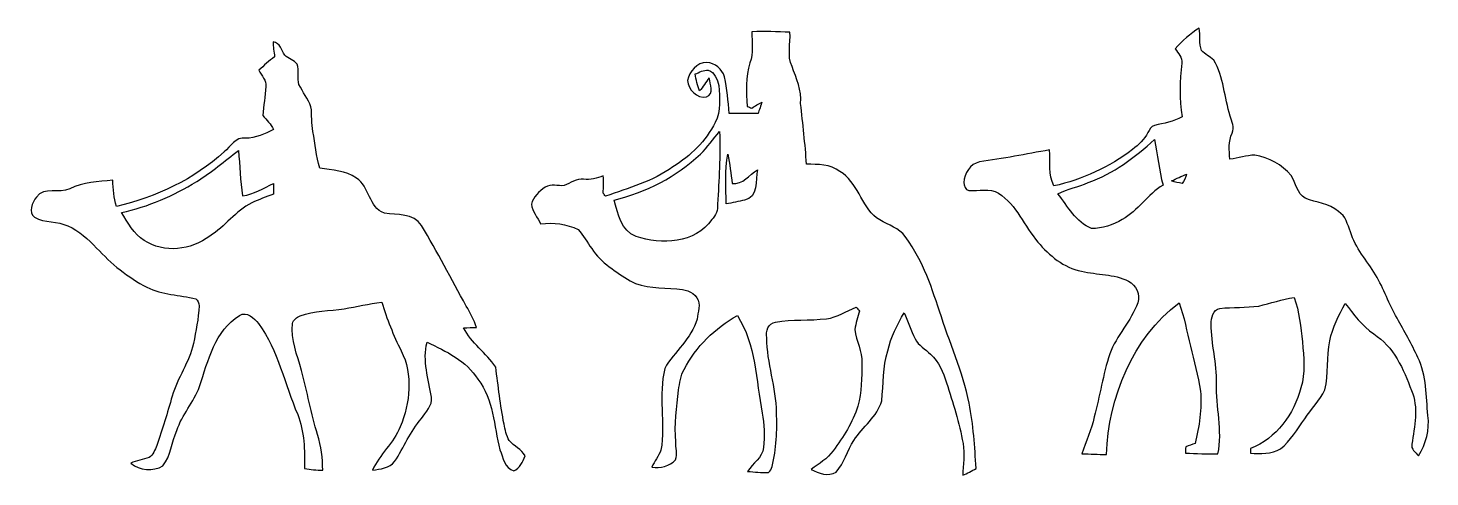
# Model space of a CAD drawing. Header units: centimetres. Extents: x -15.9 to 16.1, y -8.4 to 1.8.
import ezdxf

# ---------------------------------------------------------------- set-up
doc = ezdxf.new("R2010")
doc.units = ezdxf.units.CM
doc.header["$MEASUREMENT"] = 0
doc.layers.add('Layer 1', color=7, linetype='Continuous')

msp = doc.modelspace()

# ---------------------------------------------------------------- linework, layer by layer
at = {"layer": 'Layer 1'}
for points, knots in [([(0.62089, 1.76213), (0.90946, 1.78012), (1.19839, 1.75895), (1.48766, 1.75613), (1.48766, 1.75613), (1.50848, 1.49578), (1.42028, 1.21885), (1.53635, 0.97226), (1.53635, 0.97226), (1.63513, 0.69921), (1.75966, 0.42298), (1.73355, 0.12488), (1.73355, 0.12488), (1.784, -0.33655), (1.83797, -0.79834), (1.86866, -1.26189), (1.86866, -1.26189), (2.1276, -1.26259), (2.41512, -1.25801), (2.62996, -1.42663), (2.62996, -1.42663), (3.03989, -1.66405), (3.10974, -2.20063), (3.47063, -2.48779), (3.47063, -2.48779), (3.66536, -2.61373), (3.89467, -2.68605), (4.06788, -2.84551), (4.06788, -2.84551), (4.48733, -3.35598), (4.70076, -3.99697), (4.90749, -4.61469), (4.90749, -4.61469), (5.12692, -5.31883), (5.44407, -5.99334), (5.58553, -6.72077), (5.58553, -6.72077), (5.67937, -7.21078), (5.71676, -7.70996), (5.74216, -8.20773), (5.74216, -8.20773), (5.64515, -8.2677), (5.54461, -8.32132), (5.44019, -8.36577), (5.44019, -8.36577), (5.44195, -8.12306), (5.4924, -7.87823), (5.44512, -7.63764), (5.44512, -7.63764), (5.36399, -7.16492), (5.20982, -6.70948), (5.07012, -6.25193), (5.07012, -6.25193), (4.99322, -6.01345), (4.89162, -5.77215), (4.70323, -5.59999), (4.70323, -5.59999), (4.58541, -5.48287), (4.4256, -5.40244), (4.3501, -5.24898), (4.3501, -5.24898), (4.2545, -5.0546), (4.19029, -4.84611), (4.0961, -4.65102), (4.0961, -4.65102), (3.94441, -4.92795), (3.79518, -5.21123), (3.72428, -5.52132), (3.72428, -5.52132), (3.60998, -5.89139), (3.63114, -6.28156), (3.58634, -6.66186), (3.58634, -6.66186), (3.48439, -7.03157), (3.14889, -7.25629), (2.95028, -7.56708), (2.95028, -7.56708), (2.79506, -7.79745), (2.73791, -8.08884), (2.54353, -8.29345), (2.54353, -8.29345), (2.36643, -8.40246), (2.14418, -8.32132), (1.97626, -8.23207), (1.97626, -8.23207), (2.15053, -8.09872), (2.35056, -7.99006), (2.4765, -7.8045), (2.4765, -7.8045), (2.70898, -7.493), (2.92347, -7.15892), (3.04341, -6.78639), (3.04341, -6.78639), (3.11961, -6.46536), (3.13972, -6.13234), (3.13549, -5.80319), (3.13549, -5.80319), (3.15066, -5.53579), (2.99614, -5.30119), (2.97462, -5.03873), (2.97462, -5.03873), (2.9912, -4.89268), (3.03671, -4.75298), (3.08116, -4.61363), (3.08116, -4.61363), (3.0547, -4.58435), (3.02895, -4.55507), (3.0032, -4.52614), (3.0032, -4.52614), (2.77742, -4.61504), (2.5714, -4.76144), (2.32445, -4.7879), (2.32445, -4.7879), (1.93746, -4.83694), (1.54234, -4.79531), (1.15782, -4.86551), (1.15782, -4.86551), (1.00013, -4.8962), (0.92604, -5.07682), (0.95956, -5.22358), (0.95956, -5.22358), (0.96167, -5.80284), (1.18145, -6.35282), (1.18216, -6.93138), (1.18216, -6.93138), (1.20121, -7.34413), (1.1751, -7.76005), (1.08409, -8.16398), (1.08409, -8.16398), (1.07174, -8.21761), (1.03893, -8.26488), (0.9973, -8.30086), (0.9973, -8.30086), (0.83749, -8.30016), (0.67874, -8.29416), (0.5207, -8.27476), (0.5207, -8.27476), (0.63994, -8.09202), (0.86254, -7.96043), (0.88406, -7.72936), (0.88406, -7.72936), (0.90805, -7.46689), (0.90523, -7.20161), (0.85443, -6.94302), (0.85443, -6.94302), (0.71191, -6.19301), (0.71931, -5.37669), (0.28681, -4.71629), (0.28681, -4.71629), (-0.22154, -5.00592), (-0.65899, -5.42502), (-0.93063, -5.94607), (-0.93063, -5.94607), (-1.00894, -6.09212), (-1.03399, -6.25687), (-1.05622, -6.41879), (-1.05622, -6.41879), (-1.10384, -6.81073), (-1.15605, -7.20549), (-1.12007, -7.60095), (-1.12007, -7.60095), (-1.13242, -7.73359), (-1.06892, -7.88211), (-1.12607, -8.01088), (-1.12607, -8.01088), (-1.25836, -8.16222), (-1.47496, -8.20455), (-1.66723, -8.17986), (-1.66723, -8.17986), (-1.60973, -8.04298), (-1.50742, -7.92939), (-1.45838, -7.78898), (-1.45838, -7.78898), (-1.35819, -7.17303), (-1.518, -6.5338), (-1.37301, -5.9242), (-1.37301, -5.9242), (-1.15358, -5.53473), (-0.76094, -5.24439), (-0.635, -4.80025), (-0.635, -4.80025), (-0.61489, -4.64397), (-0.5394, -4.45417), (-0.63994, -4.31024), (-0.63994, -4.31024), (-0.73166, -4.15678), (-0.9338, -4.11727), (-1.09714, -4.10633), (-1.09714, -4.10633), (-1.4545, -4.07317), (-1.83762, -4.10422), (-2.16147, -3.92501), (-2.16147, -3.92501), (-2.48426, -3.72181), (-2.82787, -3.51296), (-3.04236, -3.18735), (-3.04236, -3.18735), (-3.14819, -3.04518), (-3.22862, -2.88325), (-3.34751, -2.75167), (-3.34751, -2.75167), (-3.61633, -2.62643), (-3.91478, -2.58374), (-4.20899, -2.62255), (-4.20899, -2.62255), (-4.27567, -2.47191), (-4.40408, -2.34174), (-4.42031, -2.17382), (-4.42031, -2.17382), (-4.37833, -2.00836), (-4.24533, -1.87466), (-4.10457, -1.7847), (-4.10457, -1.7847), (-3.97157, -1.69933), (-3.81282, -1.76918), (-3.66889, -1.7459), (-3.66889, -1.7459), (-3.52284, -1.6951), (-3.39019, -1.5808), (-3.2258, -1.60549), (-3.2258, -1.60549), (-3.07164, -1.62525), (-2.92347, -1.57515), (-2.77848, -1.52964), (-2.77848, -1.52964), (-2.76119, -1.65911), (-2.77072, -1.78858), (-2.7813, -1.91876), (-2.7813, -1.91876), (-2.76366, -1.9431), (-2.74602, -1.96744), (-2.72803, -1.99214), (-2.72803, -1.99214), (-2.19781, -1.80763), (-1.64712, -1.64959), (-1.18392, -1.31974), (-1.18392, -1.31974), (-0.7814, -1.07244), (-0.43427, -0.7299), (-0.21872, -0.30656), (-0.21872, -0.30656), (-0.08643, -0.04798), (-0.11501, 0.26035), (-0.13264, 0.5401), (-0.13264, 0.5401), (-0.17568, 0.67345), (-0.22966, 0.84349), (-0.381, 0.88688), (-0.381, 0.88688), (-0.48719, 0.89888), (-0.58244, 0.83467), (-0.67874, 0.8001), (-0.67874, 0.8001), (-0.65581, 0.66922), (-0.62336, 0.53799), (-0.57714, 0.4131), (-0.57714, 0.4131), (-0.49848, 0.50765), (-0.43074, 0.61066), (-0.35666, 0.70873), (-0.35666, 0.70873), (-0.33302, 0.56021), (-0.23813, 0.35595), (-0.41804, 0.27623), (-0.41804, 0.27623), (-0.63183, 0.22966), (-0.83891, 0.44662), (-0.85196, 0.65299), (-0.85196, 0.65299), (-0.80821, 0.85937), (-0.63324, 1.06292), (-0.40958, 1.06574), (-0.40958, 1.06574), (-0.22895, 1.04352), (-0.05362, 0.91616), (-0.00882, 0.73448), (-0.00882, 0.73448), (0.05891, 0.46108), (0.07549, 0.17886), (0.09984, -0.10089), (0.09984, -0.10089), (0.31997, -0.1076), (0.54046, -0.10724), (0.76059, -0.10195), (0.76059, -0.10195), (0.78281, -0.03669), (0.82762, 0.09419), (0.85019, 0.15946), (0.85019, 0.15946), (0.77011, 0.11642), (0.69321, 0.06844), (0.6163, 0.02081), (0.6163, 0.02081), (0.58173, 0.03422), (0.54716, 0.04727), (0.51294, 0.05997), (0.51294, 0.05997), (0.49001, 0.39158), (0.47096, 0.7306), (0.57432, 1.05163), (0.57432, 1.05163), (0.65722, 1.27988), (0.61983, 1.52506), (0.62089, 1.76213), (0.62089, 1.76213), (0.62089, 1.76213), (0.62089, 1.76213), (0.62089, 1.76213)], [0, 0, 0, 0, 0.01282051, 0.01282051, 0.01282051, 0.01282051, 0.02564103, 0.02564103, 0.02564103, 0.02564103, 0.03846154, 0.03846154, 0.03846154, 0.03846154, 0.05128205, 0.05128205, 0.05128205, 0.05128205, 0.06410256, 0.06410256, 0.06410256, 0.06410256, 0.07692308, 0.07692308, 0.07692308, 0.07692308, 0.08974359, 0.08974359, 0.08974359, 0.08974359, 0.1025641, 0.1025641, 0.1025641, 0.1025641, 0.11538462, 0.11538462, 0.11538462, 0.11538462, 0.12820513, 0.12820513, 0.12820513, 0.12820513, 0.14102564, 0.14102564, 0.14102564, 0.14102564, 0.15384615, 0.15384615, 0.15384615, 0.15384615, 0.16666667, 0.16666667, 0.16666667, 0.16666667, 0.17948718, 0.17948718, 0.17948718, 0.17948718, 0.19230769, 0.19230769, 0.19230769, 0.19230769, 0.20512821, 0.20512821, 0.20512821, 0.20512821, 0.21794872, 0.21794872, 0.21794872, 0.21794872, 0.23076923, 0.23076923, 0.23076923, 0.23076923, 0.24358974, 0.24358974, 0.24358974, 0.24358974, 0.25641026, 0.25641026, 0.25641026, 0.25641026, 0.26923077, 0.26923077, 0.26923077, 0.26923077, 0.28205128, 0.28205128, 0.28205128, 0.28205128, 0.29487179, 0.29487179, 0.29487179, 0.29487179, 0.30769231, 0.30769231, 0.30769231, 0.30769231, 0.32051282, 0.32051282, 0.32051282, 0.32051282, 0.33333333, 0.33333333, 0.33333333, 0.33333333, 0.34615385, 0.34615385, 0.34615385, 0.34615385, 0.35897436, 0.35897436, 0.35897436, 0.35897436, 0.37179487, 0.37179487, 0.37179487, 0.37179487, 0.38461538, 0.38461538, 0.38461538, 0.38461538, 0.3974359, 0.3974359, 0.3974359, 0.3974359, 0.41025641, 0.41025641, 0.41025641, 0.41025641, 0.42307692, 0.42307692, 0.42307692, 0.42307692, 0.43589744, 0.43589744, 0.43589744, 0.43589744, 0.44871795, 0.44871795, 0.44871795, 0.44871795, 0.46153846, 0.46153846, 0.46153846, 0.46153846, 0.47435897, 0.47435897, 0.47435897, 0.47435897, 0.48717949, 0.48717949, 0.48717949, 0.48717949, 0.5, 0.5, 0.5, 0.5, 0.51282051, 0.51282051, 0.51282051, 0.51282051, 0.52564103, 0.52564103, 0.52564103, 0.52564103, 0.53846154, 0.53846154, 0.53846154, 0.53846154, 0.55128205, 0.55128205, 0.55128205, 0.55128205, 0.56410256, 0.56410256, 0.56410256, 0.56410256, 0.57692308, 0.57692308, 0.57692308, 0.57692308, 0.58974359, 0.58974359, 0.58974359, 0.58974359, 0.6025641, 0.6025641, 0.6025641, 0.6025641, 0.61538462, 0.61538462, 0.61538462, 0.61538462, 0.62820513, 0.62820513, 0.62820513, 0.62820513, 0.64102564, 0.64102564, 0.64102564, 0.64102564, 0.65384615, 0.65384615, 0.65384615, 0.65384615, 0.66666667, 0.66666667, 0.66666667, 0.66666667, 0.67948718, 0.67948718, 0.67948718, 0.67948718, 0.69230769, 0.69230769, 0.69230769, 0.69230769, 0.70512821, 0.70512821, 0.70512821, 0.70512821, 0.71794872, 0.71794872, 0.71794872, 0.71794872, 0.73076923, 0.73076923, 0.73076923, 0.73076923, 0.74358974, 0.74358974, 0.74358974, 0.74358974, 0.75641026, 0.75641026, 0.75641026, 0.75641026, 0.76923077, 0.76923077, 0.76923077, 0.76923077, 0.78205128, 0.78205128, 0.78205128, 0.78205128, 0.79487179, 0.79487179, 0.79487179, 0.79487179, 0.80769231, 0.80769231, 0.80769231, 0.80769231, 0.82051282, 0.82051282, 0.82051282, 0.82051282, 0.83333333, 0.83333333, 0.83333333, 0.83333333, 0.84615385, 0.84615385, 0.84615385, 0.84615385, 0.85897436, 0.85897436, 0.85897436, 0.85897436, 0.87179487, 0.87179487, 0.87179487, 0.87179487, 0.88461538, 0.88461538, 0.88461538, 0.88461538, 0.8974359, 0.8974359, 0.8974359, 0.8974359, 0.91025641, 0.91025641, 0.91025641, 0.91025641, 0.92307692, 0.92307692, 0.92307692, 0.92307692, 0.93589744, 0.93589744, 0.93589744, 0.93589744, 0.94871795, 0.94871795, 0.94871795, 0.94871795, 0.96153846, 0.96153846, 0.96153846, 0.96153846, 0.97435897, 0.97435897, 0.97435897, 0.97435897, 1, 1, 1, 1]), ([(10.29723, 1.37724), (10.45669, 1.55646), (10.64048, 1.72014), (10.84368, 1.84891), (10.84368, 1.84891), (10.87473, 1.67993), (10.82887, 1.49789), (10.89766, 1.33703), (10.89766, 1.33703), (10.98056, 1.25342), (11.08463, 1.19521), (11.17424, 1.11901), (11.17424, 1.11901), (11.40989, 0.73131), (11.41271, 0.26141), (11.55347, -0.16087), (11.55347, -0.16087), (11.58946, -0.28575), (11.65825, -0.41981), (11.59581, -0.54822), (11.59581, -0.54822), (11.51608, -0.74013), (11.52102, -0.9458), (11.54571, -1.14794), (11.54571, -1.14794), (11.73551, -1.11901), (11.92212, -1.05869), (12.11474, -1.05163), (12.11474, -1.05163), (12.43012, -1.10843), (12.74304, -1.26365), (12.94201, -1.52118), (12.94201, -1.52118), (13.06336, -1.68381), (13.07394, -1.93181), (13.26691, -2.03623), (13.26691, -2.03623), (13.51668, -2.14242), (13.81725, -2.15089), (14.0268, -2.34139), (14.0268, -2.34139), (14.19331, -2.43981), (14.23388, -2.64054), (14.30126, -2.80599), (14.30126, -2.80599), (14.40921, -3.17606), (14.67802, -3.46287), (14.87417, -3.78601), (14.87417, -3.78601), (15.06784, -4.10245), (15.17685, -4.46052), (15.36665, -4.77873), (15.36665, -4.77873), (15.53704, -5.07083), (15.69826, -5.36893), (15.84184, -5.67549), (15.84184, -5.67549), (16.04327, -6.08612), (16.02846, -6.55708), (16.06903, -7.00229), (16.06903, -7.00229), (16.11736, -7.32543), (16.02493, -7.64646), (15.85489, -7.91951), (15.85489, -7.91951), (15.78751, -7.84437), (15.67744, -7.76852), (15.70355, -7.65316), (15.70355, -7.65316), (15.76564, -7.24888), (15.86124, -6.81955), (15.69508, -6.42691), (15.69508, -6.42691), (15.51693, -5.94042), (15.28586, -5.42361), (14.83113, -5.13644), (14.83113, -5.13644), (14.56584, -4.95335), (14.37746, -4.68701), (14.18026, -4.43794), (14.18026, -4.43794), (14.04373, -4.71382), (13.87934, -4.98581), (13.83242, -5.29555), (13.83242, -5.29555), (13.75516, -5.6642), (13.80172, -6.04873), (13.71635, -6.41562), (13.71635, -6.41562), (13.59641, -6.65833), (13.40309, -6.85377), (13.25386, -7.07778), (13.25386, -7.07778), (13.07641, -7.3092), (12.93777, -7.58119), (12.70212, -7.76076), (12.70212, -7.76076), (12.49362, -7.87576), (12.24351, -7.88211), (12.01208, -7.85918), (12.01208, -7.85918), (12.01314, -7.83272), (12.01561, -7.78016), (12.01702, -7.7537), (12.01702, -7.7537), (12.6051, -7.52722), (13.01609, -6.96383), (13.16743, -6.36517), (13.16743, -6.36517), (13.27538, -6.02686), (13.23234, -5.66667), (13.20271, -5.32024), (13.20271, -5.32024), (13.1639, -4.97699), (13.13603, -4.62633), (13.0115, -4.30142), (13.0115, -4.30142), (12.73634, -4.33952), (12.47528, -4.43865), (12.20576, -4.50039), (12.20576, -4.50039), (11.91048, -4.53778), (11.61203, -4.52296), (11.31711, -4.5526), (11.31711, -4.5526), (11.15695, -4.58011), (11.11497, -4.77414), (11.11744, -4.90961), (11.11744, -4.90961), (11.11497, -5.36328), (11.25291, -5.80566), (11.23562, -6.26181), (11.23562, -6.26181), (11.22433, -6.80191), (11.38273, -7.33919), (11.27125, -7.87717), (11.27125, -7.87717), (11.02289, -7.87576), (10.77595, -7.87082), (10.52901, -7.85636), (10.52901, -7.85636), (10.53042, -7.80838), (10.53253, -7.76111), (10.535, -7.71384), (10.535, -7.71384), (10.60591, -7.68879), (10.67717, -7.66374), (10.74843, -7.6387), (10.74843, -7.6387), (10.84545, -7.24853), (10.90507, -6.84565), (10.87473, -6.44278), (10.87473, -6.44278), (10.82463, -6.09424), (10.71951, -5.75663), (10.64189, -5.41408), (10.64189, -5.41408), (10.55723, -5.08564), (10.50502, -4.74733), (10.38401, -4.42948), (10.38401, -4.42948), (9.31404, -5.23416), (8.77429, -6.58178), (8.72243, -7.89164), (8.72243, -7.89164), (8.53511, -7.88423), (8.34954, -7.88317), (8.16328, -7.87118), (8.16328, -7.87118), (8.25923, -7.59248), (8.376, -7.32049), (8.4455, -7.03333), (8.4455, -7.03333), (8.57109, -6.55426), (8.64552, -6.06213), (8.79934, -5.59047), (8.79934, -5.59047), (8.95456, -5.17278), (9.28687, -4.8447), (9.43716, -4.42419), (9.43716, -4.42419), (9.51301, -4.2358), (9.392, -4.02661), (9.22867, -3.9303), (9.22867, -3.9303), (8.89388, -3.76167), (8.50829, -3.7913), (8.15234, -3.70134), (8.15234, -3.70134), (7.74488, -3.62797), (7.41962, -3.34257), (7.15574, -3.04059), (7.15574, -3.04059), (6.84777, -2.67758), (6.67314, -2.19004), (6.25969, -1.92546), (6.25969, -1.92546), (6.05437, -1.79599), (5.80249, -1.87537), (5.57847, -1.85949), (5.57847, -1.85949), (5.49134, -1.85385), (5.47052, -1.7466), (5.46312, -1.6764), (5.46312, -1.6764), (5.47934, -1.47249), (5.60493, -1.24954), (5.81942, -1.20968), (5.81942, -1.20968), (6.35459, -1.12854), (6.88763, -1.03434), (7.41962, -0.93274), (7.41962, -0.93274), (7.44502, -1.20968), (7.38893, -1.4986), (7.52228, -1.75683), (7.52228, -1.75683), (8.1728, -1.61255), (8.78946, -1.32574), (9.32039, -0.92322), (9.32039, -0.92322), (9.45903, -0.81739), (9.58497, -0.69074), (9.6714, -0.53799), (9.6714, -0.53799), (9.71127, -0.47696), (9.74161, -0.39229), (9.82169, -0.37571), (9.82169, -0.37571), (10.03512, -0.3235), (10.25984, -0.29034), (10.45281, -0.17709), (10.45281, -0.17709), (10.39319, 0.22789), (10.39389, 0.63923), (10.44434, 1.04493), (10.44434, 1.04493), (10.47009, 1.17828), (10.35367, 1.27106), (10.29723, 1.37724), (10.29723, 1.37724), (10.29723, 1.37724), (10.29723, 1.37724), (10.29723, 1.37724)], [0, 0, 0, 0, 0.01612903, 0.01612903, 0.01612903, 0.01612903, 0.03225806, 0.03225806, 0.03225806, 0.03225806, 0.0483871, 0.0483871, 0.0483871, 0.0483871, 0.06451613, 0.06451613, 0.06451613, 0.06451613, 0.08064516, 0.08064516, 0.08064516, 0.08064516, 0.09677419, 0.09677419, 0.09677419, 0.09677419, 0.11290323, 0.11290323, 0.11290323, 0.11290323, 0.12903226, 0.12903226, 0.12903226, 0.12903226, 0.14516129, 0.14516129, 0.14516129, 0.14516129, 0.16129032, 0.16129032, 0.16129032, 0.16129032, 0.17741935, 0.17741935, 0.17741935, 0.17741935, 0.19354839, 0.19354839, 0.19354839, 0.19354839, 0.20967742, 0.20967742, 0.20967742, 0.20967742, 0.22580645, 0.22580645, 0.22580645, 0.22580645, 0.24193548, 0.24193548, 0.24193548, 0.24193548, 0.25806452, 0.25806452, 0.25806452, 0.25806452, 0.27419355, 0.27419355, 0.27419355, 0.27419355, 0.29032258, 0.29032258, 0.29032258, 0.29032258, 0.30645161, 0.30645161, 0.30645161, 0.30645161, 0.32258065, 0.32258065, 0.32258065, 0.32258065, 0.33870968, 0.33870968, 0.33870968, 0.33870968, 0.35483871, 0.35483871, 0.35483871, 0.35483871, 0.37096774, 0.37096774, 0.37096774, 0.37096774, 0.38709677, 0.38709677, 0.38709677, 0.38709677, 0.40322581, 0.40322581, 0.40322581, 0.40322581, 0.41935484, 0.41935484, 0.41935484, 0.41935484, 0.43548387, 0.43548387, 0.43548387, 0.43548387, 0.4516129, 0.4516129, 0.4516129, 0.4516129, 0.46774194, 0.46774194, 0.46774194, 0.46774194, 0.48387097, 0.48387097, 0.48387097, 0.48387097, 0.5, 0.5, 0.5, 0.5, 0.51612903, 0.51612903, 0.51612903, 0.51612903, 0.53225806, 0.53225806, 0.53225806, 0.53225806, 0.5483871, 0.5483871, 0.5483871, 0.5483871, 0.56451613, 0.56451613, 0.56451613, 0.56451613, 0.58064516, 0.58064516, 0.58064516, 0.58064516, 0.59677419, 0.59677419, 0.59677419, 0.59677419, 0.61290323, 0.61290323, 0.61290323, 0.61290323, 0.62903226, 0.62903226, 0.62903226, 0.62903226, 0.64516129, 0.64516129, 0.64516129, 0.64516129, 0.66129032, 0.66129032, 0.66129032, 0.66129032, 0.67741935, 0.67741935, 0.67741935, 0.67741935, 0.69354839, 0.69354839, 0.69354839, 0.69354839, 0.70967742, 0.70967742, 0.70967742, 0.70967742, 0.72580645, 0.72580645, 0.72580645, 0.72580645, 0.74193548, 0.74193548, 0.74193548, 0.74193548, 0.75806452, 0.75806452, 0.75806452, 0.75806452, 0.77419355, 0.77419355, 0.77419355, 0.77419355, 0.79032258, 0.79032258, 0.79032258, 0.79032258, 0.80645161, 0.80645161, 0.80645161, 0.80645161, 0.82258065, 0.82258065, 0.82258065, 0.82258065, 0.83870968, 0.83870968, 0.83870968, 0.83870968, 0.85483871, 0.85483871, 0.85483871, 0.85483871, 0.87096774, 0.87096774, 0.87096774, 0.87096774, 0.88709677, 0.88709677, 0.88709677, 0.88709677, 0.90322581, 0.90322581, 0.90322581, 0.90322581, 0.91935484, 0.91935484, 0.91935484, 0.91935484, 0.93548387, 0.93548387, 0.93548387, 0.93548387, 0.9516129, 0.9516129, 0.9516129, 0.9516129, 0.96774194, 0.96774194, 0.96774194, 0.96774194, 1, 1, 1, 1]), ([(-10.32545, 1.53458), (-10.15294, 1.50954), (-10.13566, 1.34232), (-10.05523, 1.22731), (-10.05523, 1.22731), (-9.97268, 1.14476), (-9.85132, 1.11196), (-9.77089, 1.02588), (-9.77089, 1.02588), (-9.7282, 0.87489), (-9.77512, 0.71049), (-9.73243, 0.55951), (-9.73243, 0.55951), (-9.64671, 0.38629), (-9.525, 0.23107), (-9.45833, 0.04798), (-9.45833, 0.04798), (-9.42763, -0.13794), (-9.45833, -0.33091), (-9.41176, -0.51576), (-9.41176, -0.51576), (-9.34967, -0.79093), (-9.34861, -1.08056), (-9.25407, -1.34796), (-9.25407, -1.34796), (-8.97255, -1.40617), (-8.66422, -1.39806), (-8.42045, -1.57656), (-8.42045, -1.57656), (-8.1093, -1.76601), (-8.15093, -2.25707), (-7.77804, -2.37525), (-7.77804, -2.37525), (-7.48912, -2.42923), (-7.11694, -2.3689), (-6.93314, -2.66347), (-6.93314, -2.66347), (-6.56555, -3.25896), (-6.25263, -3.88796), (-5.90973, -4.49862), (-5.90973, -4.49862), (-5.82119, -4.65737), (-5.7337, -4.81824), (-5.67443, -4.99075), (-5.67443, -4.99075), (-5.77321, -4.99392), (-5.87199, -4.99216), (-5.97041, -4.99498), (-5.97041, -4.99498), (-5.79155, -5.34811), (-5.45712, -5.57389), (-5.23628, -5.89245), (-5.23628, -5.89245), (-5.17454, -6.32636), (-5.13327, -6.76381), (-5.04578, -7.19384), (-5.04578, -7.19384), (-5.01579, -7.3212), (-4.9971, -7.45949), (-4.92443, -7.57237), (-4.92443, -7.57237), (-4.81824, -7.70149), (-4.64361, -7.76887), (-4.56424, -7.92233), (-4.56424, -7.92233), (-4.61186, -8.05603), (-4.68948, -8.20067), (-4.82212, -8.26594), (-4.82212, -8.26594), (-5.02673, -8.20737), (-5.07118, -7.95091), (-5.13962, -7.78087), (-5.13962, -7.78087), (-5.28144, -7.23724), (-5.28567, -6.63434), (-5.64198, -6.16938), (-5.64198, -6.16938), (-5.9115, -5.75134), (-6.37011, -5.52873), (-6.80579, -5.32694), (-6.80579, -5.32694), (-6.91374, -5.74428), (-6.77016, -6.17044), (-6.70384, -6.58213), (-6.70384, -6.58213), (-6.67561, -6.77439), (-6.83401, -6.92326), (-6.9342, -7.07072), (-6.9342, -7.07072), (-7.19384, -7.36), (-7.33178, -7.72901), (-7.54592, -8.04862), (-7.54592, -8.04862), (-7.65775, -8.21161), (-7.87929, -8.2169), (-8.05427, -8.24865), (-8.05427, -8.24865), (-7.89164, -7.8867), (-7.56638, -7.62741), (-7.4168, -7.25734), (-7.4168, -7.25734), (-7.19173, -6.71442), (-7.1247, -6.06425), (-7.39458, -5.52344), (-7.39458, -5.52344), (-7.57978, -5.16749), (-7.71843, -4.79178), (-7.8419, -4.41113), (-7.8419, -4.41113), (-8.12941, -4.45029), (-8.41269, -4.51203), (-8.69809, -4.56212), (-8.69809, -4.56212), (-9.03393, -4.61645), (-9.38354, -4.60163), (-9.70562, -4.72616), (-9.70562, -4.72616), (-9.78323, -4.75827), (-9.85943, -4.81436), (-9.88342, -4.89903), (-9.88342, -4.89903), (-9.92046, -5.27121), (-9.77053, -5.61763), (-9.67599, -5.969), (-9.67599, -5.969), (-9.54476, -6.45619), (-9.45303, -6.9536), (-9.30663, -7.43691), (-9.30663, -7.43691), (-9.21808, -7.69937), (-9.19551, -7.97631), (-9.18986, -8.25147), (-9.18986, -8.25147), (-9.32956, -8.25147), (-9.4682, -8.2296), (-9.60614, -8.2102), (-9.60614, -8.2102), (-9.59344, -7.79321), (-9.61143, -7.36882), (-9.76171, -6.97406), (-9.76171, -6.97406), (-10.05734, -6.28333), (-10.20833, -5.52027), (-10.65565, -4.90149), (-10.65565, -4.90149), (-10.74843, -4.77626), (-10.92694, -4.60904), (-11.08851, -4.71487), (-11.08851, -4.71487), (-11.66107, -5.05636), (-11.80394, -5.75134), (-12.00609, -6.33554), (-12.00609, -6.33554), (-12.13238, -6.69396), (-12.41002, -6.97759), (-12.52255, -7.34307), (-12.52255, -7.34307), (-12.64708, -7.60483), (-12.65943, -7.9181), (-12.84217, -8.15058), (-12.84217, -8.15058), (-13.07112, -8.28111), (-13.37063, -8.25288), (-13.57524, -8.09096), (-13.57524, -8.09096), (-13.44577, -8.02005), (-13.29725, -8.0077), (-13.16002, -7.96043), (-13.16002, -7.96043), (-13.06336, -7.90222), (-13.0242, -7.78581), (-12.98363, -7.68703), (-12.98363, -7.68703), (-12.85558, -7.31379), (-12.73845, -6.93632), (-12.63015, -6.55708), (-12.63015, -6.55708), (-12.50879, -6.1401), (-12.24033, -5.78273), (-12.14402, -5.35658), (-12.14402, -5.35658), (-12.08828, -5.07224), (-12.02761, -4.78649), (-12.01702, -4.49651), (-12.01702, -4.49651), (-12.01526, -4.43442), (-12.04383, -4.37162), (-12.09181, -4.33282), (-12.09181, -4.33282), (-12.46117, -4.24251), (-12.86016, -4.24427), (-13.20624, -4.06929), (-13.20624, -4.06929), (-13.64368, -3.84986), (-14.02468, -3.5306), (-14.35806, -3.175), (-14.35806, -3.175), (-14.55138, -2.97744), (-14.75669, -2.7813), (-15.01281, -2.66771), (-15.01281, -2.66771), (-15.25411, -2.5594), (-15.54092, -2.60279), (-15.77375, -2.47227), (-15.77375, -2.47227), (-15.92474, -2.35973), (-15.82667, -2.1336), (-15.73495, -2.01048), (-15.73495, -2.01048), (-15.55609, -1.76636), (-15.21213, -1.9364), (-14.97048, -1.82139), (-14.97048, -1.82139), (-14.66885, -1.65982), (-14.32101, -1.66652), (-13.99011, -1.62595), (-13.99011, -1.62595), (-13.96965, -1.82563), (-13.96718, -2.03094), (-13.89944, -2.2225), (-13.89944, -2.2225), (-12.99563, -2.01401), (-12.13062, -1.60267), (-11.43847, -0.97966), (-11.43847, -0.97966), (-11.29418, -0.85302), (-11.18447, -0.63006), (-10.95269, -0.66675), (-10.95269, -0.66675), (-10.72268, -0.66604), (-10.51278, -0.57256), (-10.31346, -0.46849), (-10.31346, -0.46849), (-10.37484, -0.34502), (-10.46833, -0.24518), (-10.5604, -0.1457), (-10.5604, -0.1457), (-10.53853, 0.07444), (-10.50854, 0.29316), (-10.48985, 0.51329), (-10.48985, 0.51329), (-10.46939, 0.65652), (-10.59251, 0.76518), (-10.64683, 0.88583), (-10.64683, 0.88583), (-10.53536, 0.99695), (-10.41153, 1.09502), (-10.28947, 1.19451), (-10.28947, 1.19451), (-10.30499, 1.30739), (-10.32193, 1.42064), (-10.32545, 1.53458), (-10.32545, 1.53458), (-10.32545, 1.53458), (-10.32545, 1.53458), (-10.32545, 1.53458)], [0, 0, 0, 0, 0.01538462, 0.01538462, 0.01538462, 0.01538462, 0.03076923, 0.03076923, 0.03076923, 0.03076923, 0.04615385, 0.04615385, 0.04615385, 0.04615385, 0.06153846, 0.06153846, 0.06153846, 0.06153846, 0.07692308, 0.07692308, 0.07692308, 0.07692308, 0.09230769, 0.09230769, 0.09230769, 0.09230769, 0.10769231, 0.10769231, 0.10769231, 0.10769231, 0.12307692, 0.12307692, 0.12307692, 0.12307692, 0.13846154, 0.13846154, 0.13846154, 0.13846154, 0.15384615, 0.15384615, 0.15384615, 0.15384615, 0.16923077, 0.16923077, 0.16923077, 0.16923077, 0.18461538, 0.18461538, 0.18461538, 0.18461538, 0.2, 0.2, 0.2, 0.2, 0.21538462, 0.21538462, 0.21538462, 0.21538462, 0.23076923, 0.23076923, 0.23076923, 0.23076923, 0.24615385, 0.24615385, 0.24615385, 0.24615385, 0.26153846, 0.26153846, 0.26153846, 0.26153846, 0.27692308, 0.27692308, 0.27692308, 0.27692308, 0.29230769, 0.29230769, 0.29230769, 0.29230769, 0.30769231, 0.30769231, 0.30769231, 0.30769231, 0.32307692, 0.32307692, 0.32307692, 0.32307692, 0.33846154, 0.33846154, 0.33846154, 0.33846154, 0.35384615, 0.35384615, 0.35384615, 0.35384615, 0.36923077, 0.36923077, 0.36923077, 0.36923077, 0.38461538, 0.38461538, 0.38461538, 0.38461538, 0.4, 0.4, 0.4, 0.4, 0.41538462, 0.41538462, 0.41538462, 0.41538462, 0.43076923, 0.43076923, 0.43076923, 0.43076923, 0.44615385, 0.44615385, 0.44615385, 0.44615385, 0.46153846, 0.46153846, 0.46153846, 0.46153846, 0.47692308, 0.47692308, 0.47692308, 0.47692308, 0.49230769, 0.49230769, 0.49230769, 0.49230769, 0.50769231, 0.50769231, 0.50769231, 0.50769231, 0.52307692, 0.52307692, 0.52307692, 0.52307692, 0.53846154, 0.53846154, 0.53846154, 0.53846154, 0.55384615, 0.55384615, 0.55384615, 0.55384615, 0.56923077, 0.56923077, 0.56923077, 0.56923077, 0.58461538, 0.58461538, 0.58461538, 0.58461538, 0.6, 0.6, 0.6, 0.6, 0.61538462, 0.61538462, 0.61538462, 0.61538462, 0.63076923, 0.63076923, 0.63076923, 0.63076923, 0.64615385, 0.64615385, 0.64615385, 0.64615385, 0.66153846, 0.66153846, 0.66153846, 0.66153846, 0.67692308, 0.67692308, 0.67692308, 0.67692308, 0.69230769, 0.69230769, 0.69230769, 0.69230769, 0.70769231, 0.70769231, 0.70769231, 0.70769231, 0.72307692, 0.72307692, 0.72307692, 0.72307692, 0.73846154, 0.73846154, 0.73846154, 0.73846154, 0.75384615, 0.75384615, 0.75384615, 0.75384615, 0.76923077, 0.76923077, 0.76923077, 0.76923077, 0.78461538, 0.78461538, 0.78461538, 0.78461538, 0.8, 0.8, 0.8, 0.8, 0.81538462, 0.81538462, 0.81538462, 0.81538462, 0.83076923, 0.83076923, 0.83076923, 0.83076923, 0.84615385, 0.84615385, 0.84615385, 0.84615385, 0.86153846, 0.86153846, 0.86153846, 0.86153846, 0.87692308, 0.87692308, 0.87692308, 0.87692308, 0.89230769, 0.89230769, 0.89230769, 0.89230769, 0.90769231, 0.90769231, 0.90769231, 0.90769231, 0.92307692, 0.92307692, 0.92307692, 0.92307692, 0.93846154, 0.93846154, 0.93846154, 0.93846154, 0.95384615, 0.95384615, 0.95384615, 0.95384615, 0.96923077, 0.96923077, 0.96923077, 0.96923077, 1, 1, 1, 1]), ([(-0.55774, -1.02976), (-1.10314, -1.55187), (-1.80093, -1.90077), (-2.53153, -2.07927), (-2.53153, -2.07927), (-2.44122, -2.39219), (-2.37419, -2.78165), (-2.02565, -2.90795), (-2.02565, -2.90795), (-1.45909, -3.11009), (-0.66675, -3.07164), (-0.29598, -2.52518), (-0.29598, -2.52518), (-0.20038, -2.43311), (-0.15346, -2.30188), (-0.16439, -2.16994), (-0.16439, -2.16994), (-0.13335, -1.61996), (-0.09349, -1.06715), (-0.12065, -0.51682), (-0.12065, -0.51682), (-0.27411, -0.68086), (-0.39264, -0.87559), (-0.55774, -1.02976), (-0.55774, -1.02976), (-0.55774, -1.02976), (-0.55774, -1.02976), (-0.55774, -1.02976)], [0, 0, 0, 0, 0.125, 0.125, 0.125, 0.125, 0.25, 0.25, 0.25, 0.25, 0.375, 0.375, 0.375, 0.375, 0.5, 0.5, 0.5, 0.5, 0.625, 0.625, 0.625, 0.625, 0.75, 0.75, 0.75, 0.75, 1, 1, 1, 1]), ([(-12.07029, -1.65347), (-12.59734, -1.98579), (-13.18225, -2.23061), (-13.79114, -2.36467), (-13.79114, -2.36467), (-13.63945, -2.59009), (-13.51209, -2.85574), (-13.26903, -2.99967), (-13.26903, -2.99967), (-12.82206, -3.30165), (-12.19165, -3.22404), (-11.7729, -2.90301), (-11.7729, -2.90301), (-11.41977, -2.68887), (-11.18306, -2.32728), (-10.81052, -2.14066), (-10.81052, -2.14066), (-10.6493, -2.06798), (-10.48279, -2.00801), (-10.31663, -1.94769), (-10.31663, -1.94769), (-10.31452, -1.86443), (-10.31311, -1.78118), (-10.31452, -1.69827), (-10.31452, -1.69827), (-10.54312, -1.8101), (-10.76607, -1.94486), (-11.02184, -1.98543), (-11.02184, -1.98543), (-11.07511, -1.64077), (-11.08075, -1.29117), (-11.11462, -0.94509), (-11.11462, -0.94509), (-11.43106, -1.18428), (-11.72951, -1.4478), (-12.07029, -1.65347)], [0, 0, 0, 0, 0.1, 0.1, 0.1, 0.1, 0.2, 0.2, 0.2, 0.2, 0.3, 0.3, 0.3, 0.3, 0.4, 0.4, 0.4, 0.4, 0.5, 0.5, 0.5, 0.5, 0.6, 0.6, 0.6, 0.6, 0.7, 0.7, 0.7, 0.7, 0.8, 0.8, 0.8, 0.8, 1, 1, 1, 1]), ([(8.30827, -1.67816), (8.08214, -1.77765), (7.83661, -1.82386), (7.61577, -1.93499), (7.61577, -1.93499), (7.83943, -2.22285), (8.02675, -2.58868), (8.38306, -2.7305), (8.38306, -2.7305), (8.63071, -2.73473), (8.87095, -2.64195), (9.08438, -2.52236), (9.08438, -2.52236), (9.44704, -2.32304), (9.66399, -1.94945), (10.01677, -1.73567), (10.01677, -1.73567), (9.92364, -1.39559), (9.89365, -1.04352), (9.82239, -0.69956), (9.82239, -0.69956), (9.37542, -1.10384), (8.88118, -1.47496), (8.30827, -1.67816), (8.30827, -1.67816), (8.30827, -1.67816), (8.30827, -1.67816), (8.30827, -1.67816)], [0, 0, 0, 0, 0.125, 0.125, 0.125, 0.125, 0.25, 0.25, 0.25, 0.25, 0.375, 0.375, 0.375, 0.375, 0.5, 0.5, 0.5, 0.5, 0.625, 0.625, 0.625, 0.625, 0.75, 0.75, 0.75, 0.75, 1, 1, 1, 1]), ([(0.03457, -2.16782), (0.17568, -2.14313), (0.31468, -2.11067), (0.45438, -2.07857), (0.45438, -2.07857), (0.76059, -2.03271), (0.7052, -1.61607), (0.74577, -1.38818), (0.74577, -1.38818), (0.55809, -1.5046), (0.41275, -1.72579), (0.16898, -1.70356), (0.16898, -1.70356), (0.14288, -1.47743), (0.11324, -1.25166), (0.07091, -1.02799), (0.07091, -1.02799), (-0.00106, -1.4037), (0.02787, -1.78788), (0.03457, -2.16782)], [0, 0, 0, 0, 0.16666667, 0.16666667, 0.16666667, 0.16666667, 0.33333333, 0.33333333, 0.33333333, 0.33333333, 0.5, 0.5, 0.5, 0.5, 0.66666667, 0.66666667, 0.66666667, 0.66666667, 1, 1, 1, 1]), ([(10.21221, -1.64324), (10.29476, -1.66864), (10.36602, -1.68134), (10.45527, -1.70356), (10.45527, -1.70356), (10.5029, -1.6383), (10.52689, -1.56069), (10.55617, -1.48661), (10.55617, -1.48661), (10.44011, -1.53599), (10.3251, -1.58856), (10.21221, -1.64324)], [0, 0, 0, 0, 0.25, 0.25, 0.25, 0.25, 0.5, 0.5, 0.5, 0.5, 1, 1, 1, 1])]:
    msp.add_open_spline(points, degree=3, knots=knots, dxfattribs=at)

doc.saveas('drawing.dxf')
